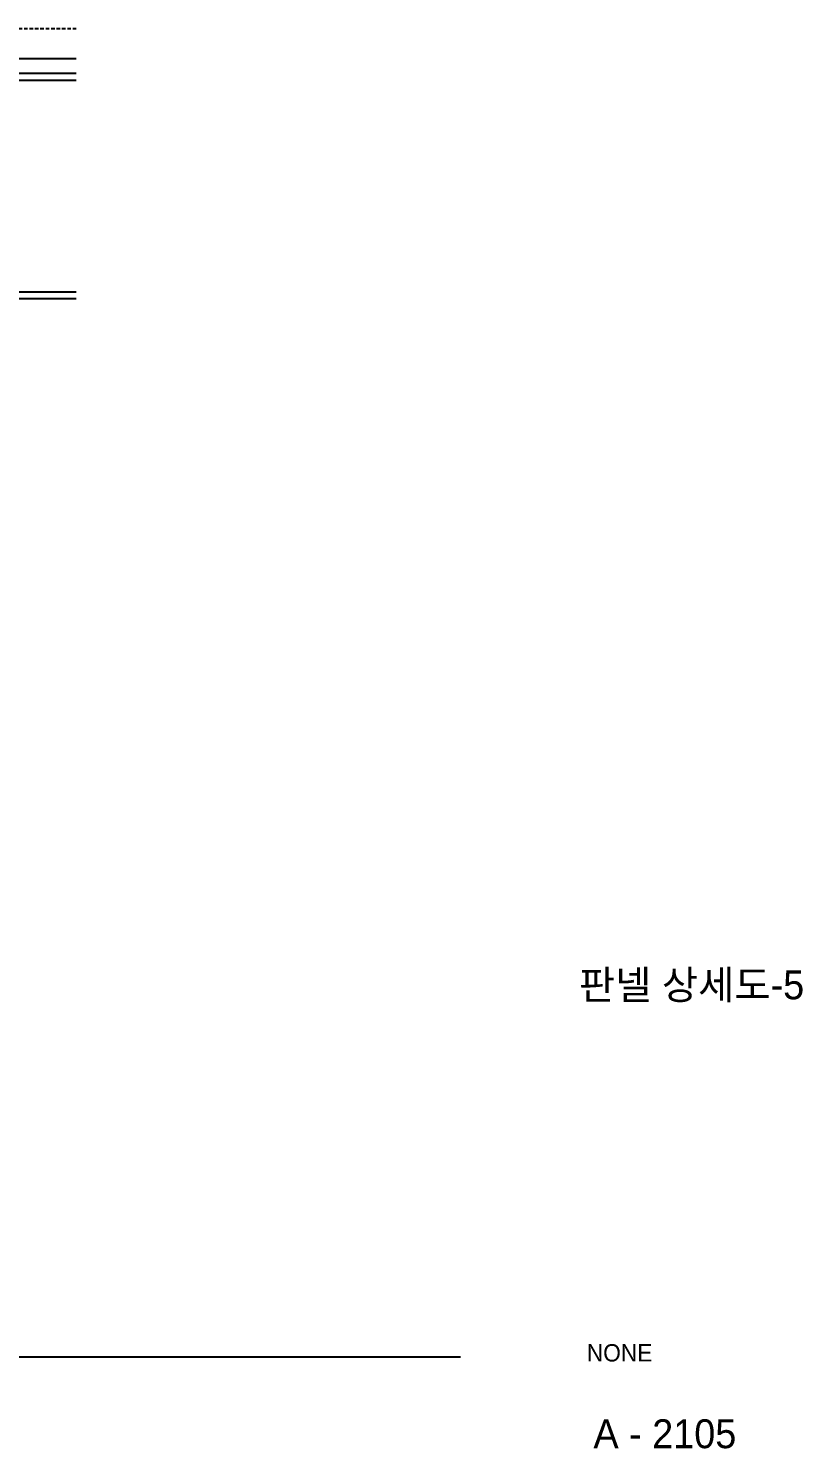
# Model space of a CAD drawing. Header units: millimetres. Extents: x 50863 to 79787, y -43062 to -37468.
# Drawn here: x 67721 to 68257, y -39632 to -38649 of the extents above; entities that cross this region are included whole.
import ezdxf
from ezdxf.enums import TextEntityAlignment as Align

# ---------------------------------------------------------------- set-up
doc = ezdxf.new("R2010")
doc.units = ezdxf.units.MM
doc.header["$LTSCALE"] = 50
doc.linetypes.add('HIDDEN', pattern=[0.375, 0.25, -0.125])
for name, color, linetype in [('4A.TEC FORM-TEXT', 3, 'Continuous'), ('4A.TEC TEXT 2', 3, 'Continuous'), ('STEEL', 8, 'Continuous'), ('WAL', 3, 'Continuous')]:
    doc.layers.add(name, color=color, linetype=linetype)
doc.styles.add('나눔고딕', font='')
doc.styles.add('돋움', font='')
doc.styles.get('나눔고딕').set_extended_font_data('Dotum')
doc.styles.get('돋움').set_extended_font_data('Dotum')

msp = doc.modelspace()

# ---------------------------------------------------------------- linework, layer by layer
at = {"layer": 'STEEL', "linetype": 'HIDDEN', "ltscale": 0.2}
msp.add_line((67403, -38648.74), (67754.02, -38648.74), dxfattribs=at)
at = {"layer": 'STEEL'}
for p, q in [((67403, -38669.53), (67754.02, -38669.53)), ((67555.05, -38679.81), (67754.02, -38679.81)), ((67555.05, -38684.49), (67754.02, -38684.49)), ((67555.05, -38831.09), (67754.02, -38831.09)), ((67555.05, -38835.77), (67754.02, -38835.77))]:
    msp.add_line(p, q, dxfattribs=at)
at = {"layer": 'WAL', "color": 2}
msp.add_line((65124.19, -39568.18), (68020.19, -39568.18), dxfattribs=at)

# ---------------------------------------------------------------- texts
at = {"layer": '4A.TEC FORM-TEXT', "style": '돋움'}
msp.add_text('A - 2105', height=20, dxfattribs=at).set_placement((68161.75, -39631.39), align=Align.CENTER)
at = {"layer": '4A.TEC TEXT 2', "style": '나눔고딕'}
for s, height, p in [('판넬 상세도-5', 20, (68180.22, -39320.7)), ('NONE', 12, (68130.39, -39571.39))]:
    msp.add_text(s, height=height, dxfattribs=at).set_placement(p, align=Align.CENTER)

doc.saveas('drawing.dxf')
